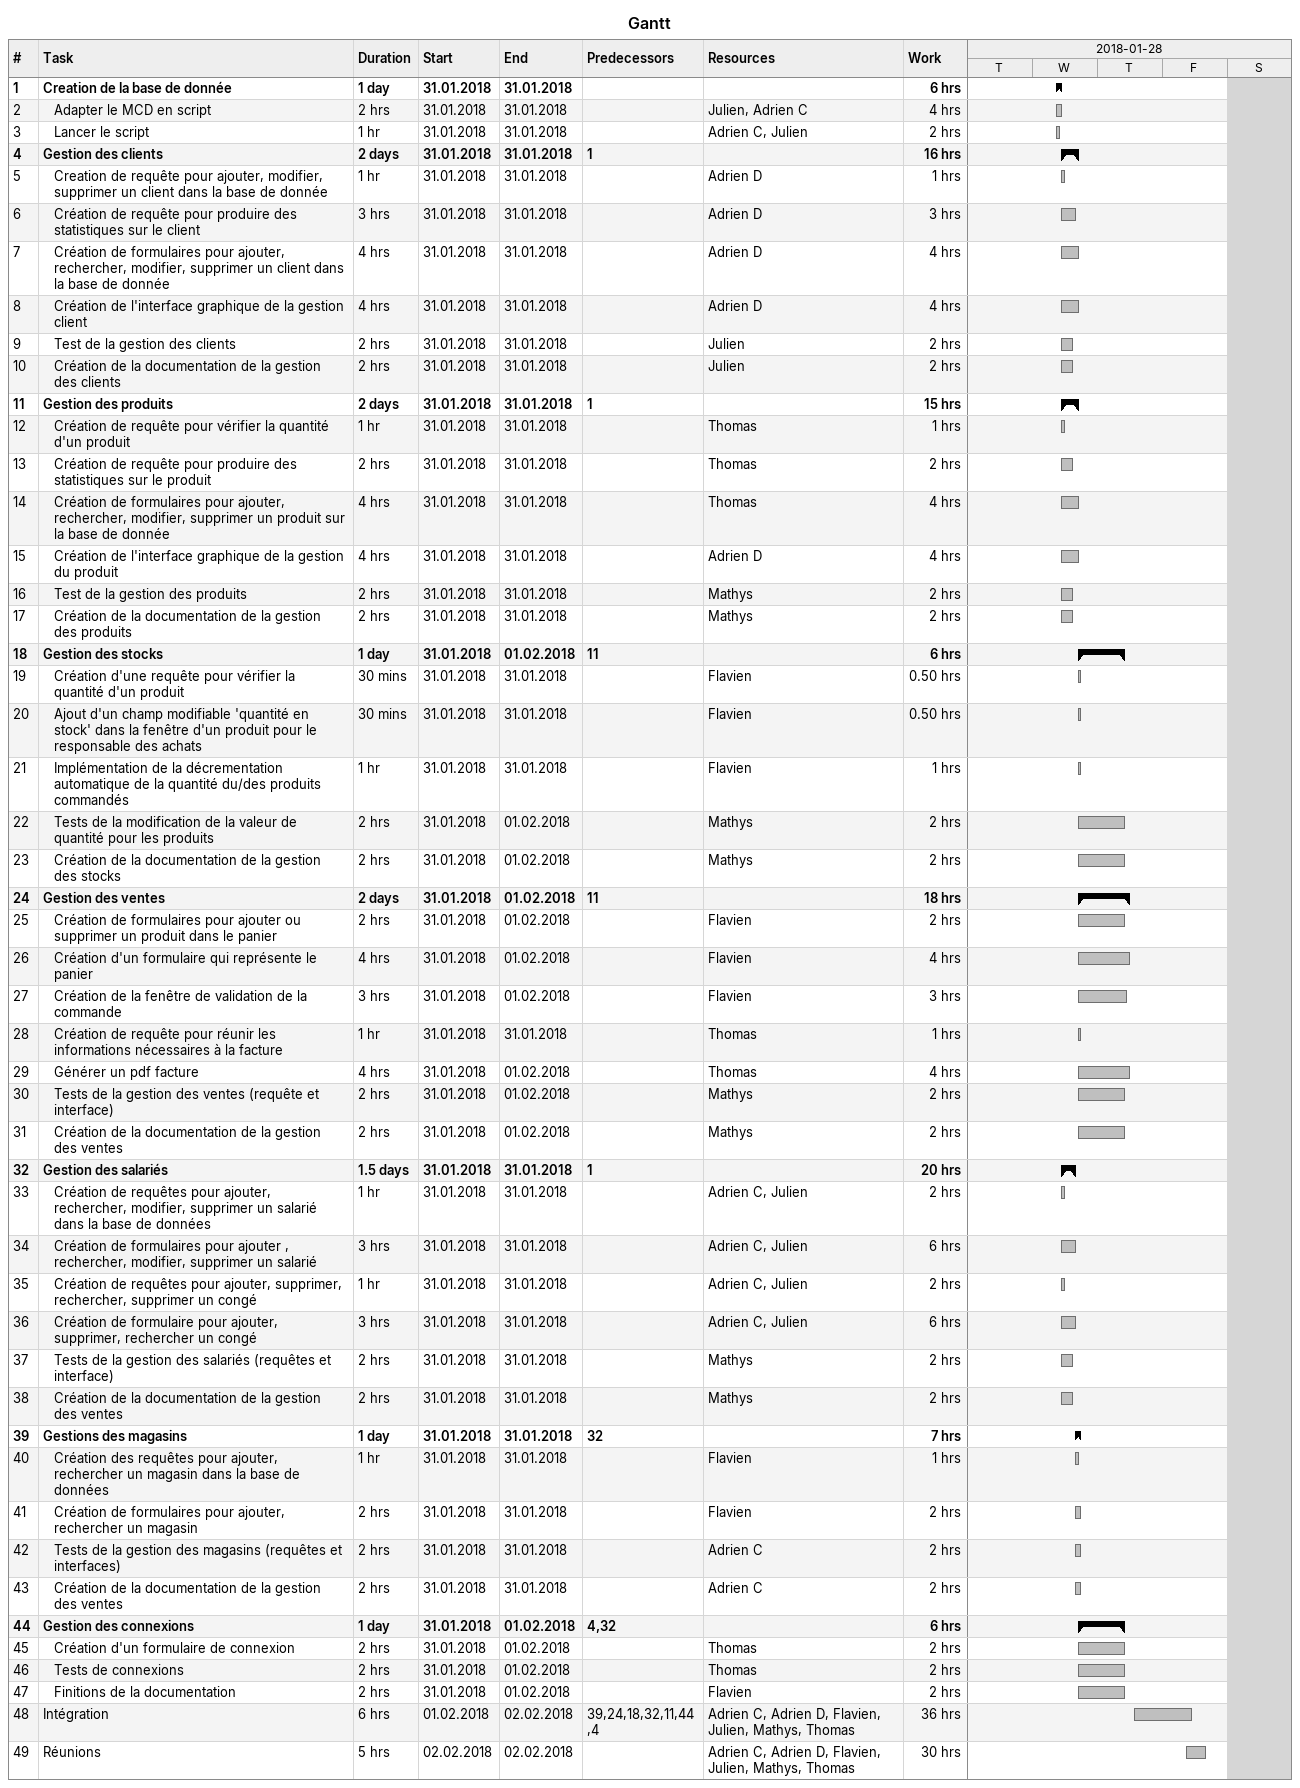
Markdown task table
Gantt

| ID | Level | Task | Duration | Start | Finish | Predecessors | Resources | Work (h) |
|---|---|---|---|---|---|---|---|---|
| 1 | 1 | **Creation de la base de donnée** | 1d | 2018-01-31 | 2018-01-31 |  |  | 6 |
| 2 | 2 | Adapter le MCD en script | 2h | 2018-01-31 | 2018-01-31 |  | Julien, Adrien C | 4 |
| 3 | 2 | Lancer le script | 1h | 2018-01-31 | 2018-01-31 |  | Adrien C, Julien | 2 |
| 4 | 1 | **Gestion des clients** | 2d | 2018-01-31 | 2018-01-31 | 1 |  | 16 |
| 5 | 2 | Creation de requête pour ajouter, modifier, supprimer un client dans la base de donnée | 1h | 2018-01-31 | 2018-01-31 |  | Adrien D | 1 |
| 6 | 2 | Création de requête pour produire des statistiques sur le client | 3h | 2018-01-31 | 2018-01-31 |  | Adrien D | 3 |
| 7 | 2 | Création de formulaires pour ajouter, rechercher, modifier, supprimer un client dans la base de donnée | 4h | 2018-01-31 | 2018-01-31 |  | Adrien D | 4 |
| 8 | 2 | Création de l'interface graphique de la gestion client | 4h | 2018-01-31 | 2018-01-31 |  | Adrien D | 4 |
| 9 | 2 | Test de la gestion des clients | 2h | 2018-01-31 | 2018-01-31 |  | Julien | 2 |
| 10 | 2 | Création de la documentation de la gestion des clients | 2h | 2018-01-31 | 2018-01-31 |  | Julien | 2 |
| 11 | 1 | **Gestion des produits** | 2d | 2018-01-31 | 2018-01-31 | 1 |  | 15 |
| 12 | 2 | Création de requête pour vérifier la quantité d'un produit | 1h | 2018-01-31 | 2018-01-31 |  | Thomas | 1 |
| 13 | 2 | Création de requête pour produire des statistiques sur le produit | 2h | 2018-01-31 | 2018-01-31 |  | Thomas | 2 |
| 14 | 2 | Création de formulaires pour ajouter, rechercher, modifier, supprimer un produit sur la base de donnée | 4h | 2018-01-31 | 2018-01-31 |  | Thomas | 4 |
| 15 | 2 | Création de l'interface graphique de la gestion du produit | 4h | 2018-01-31 | 2018-01-31 |  | Adrien D | 4 |
| 16 | 2 | Test de la gestion des produits | 2h | 2018-01-31 | 2018-01-31 |  | Mathys | 2 |
| 17 | 2 | Création de la documentation de la gestion des produits | 2h | 2018-01-31 | 2018-01-31 |  | Mathys | 2 |
| 18 | 1 | **Gestion des stocks** | 1d | 2018-01-31 | 2018-02-01 | 11 |  | 6 |
| 19 | 2 | Création d'une requête pour vérifier la quantité d'un produit | 30min | 2018-01-31 | 2018-01-31 |  | Flavien | 0.50 |
| 20 | 2 | Ajout d'un champ modifiable 'quantité en stock' dans la fenêtre d'un produit pour le responsable des achats | 30min | 2018-01-31 | 2018-01-31 |  | Flavien | 0.50 |
| 21 | 2 | Implémentation de la décrementation automatique de la quantité du/des produits commandés | 1h | 2018-01-31 | 2018-01-31 |  | Flavien | 1 |
| 22 | 2 | Tests de la modification de la valeur de quantité pour les produits | 2h | 2018-01-31 | 2018-02-01 |  | Mathys | 2 |
| 23 | 2 | Création de la documentation de la gestion des stocks | 2h | 2018-01-31 | 2018-02-01 |  | Mathys | 2 |
| 24 | 1 | **Gestion des ventes** | 2d | 2018-01-31 | 2018-02-01 | 11 |  | 18 |
| 25 | 2 | Création de formulaires pour ajouter ou supprimer un produit dans le panier | 2h | 2018-01-31 | 2018-02-01 |  | Flavien | 2 |
| 26 | 2 | Création d'un formulaire qui représente le panier | 4h | 2018-01-31 | 2018-02-01 |  | Flavien | 4 |
| 27 | 2 | Création de la fenêtre de validation de la commande | 3h | 2018-01-31 | 2018-02-01 |  | Flavien | 3 |
| 28 | 2 | Création de requête pour réunir les informations nécessaires à la facture | 1h | 2018-01-31 | 2018-01-31 |  | Thomas | 1 |
| 29 | 2 | Générer un pdf facture | 4h | 2018-01-31 | 2018-02-01 |  | Thomas | 4 |
| 30 | 2 | Tests de la gestion des ventes (requête et interface) | 2h | 2018-01-31 | 2018-02-01 |  | Mathys | 2 |
| 31 | 2 | Création de la documentation de la gestion des ventes | 2h | 2018-01-31 | 2018-02-01 |  | Mathys | 2 |
| 32 | 1 | **Gestion des salariés** | 1.5d | 2018-01-31 | 2018-01-31 | 1 |  | 20 |
| 33 | 2 | Création de requêtes pour ajouter, rechercher, modifier, supprimer un salarié dans la base de données | 1h | 2018-01-31 | 2018-01-31 |  | Adrien C, Julien | 2 |
| 34 | 2 | Création de formulaires pour ajouter , rechercher, modifier, supprimer un salarié | 3h | 2018-01-31 | 2018-01-31 |  | Adrien C, Julien | 6 |
| 35 | 2 | Création de requêtes pour ajouter, supprimer, rechercher, supprimer un congé | 1h | 2018-01-31 | 2018-01-31 |  | Adrien C, Julien | 2 |
| 36 | 2 | Création de formulaire pour ajouter, supprimer, rechercher un congé | 3h | 2018-01-31 | 2018-01-31 |  | Adrien C, Julien | 6 |
| 37 | 2 | Tests de la gestion des salariés (requêtes et interface) | 2h | 2018-01-31 | 2018-01-31 |  | Mathys | 2 |
| 38 | 2 | Création de la documentation de la gestion des ventes | 2h | 2018-01-31 | 2018-01-31 |  | Mathys | 2 |
| 39 | 1 | **Gestions des magasins** | 1d | 2018-01-31 | 2018-01-31 | 32 |  | 7 |
| 40 | 2 | Création des requêtes pour ajouter, rechercher un magasin dans la base de données | 1h | 2018-01-31 | 2018-01-31 |  | Flavien | 1 |
| 41 | 2 | Création de formulaires pour ajouter, rechercher un magasin | 2h | 2018-01-31 | 2018-01-31 |  | Flavien | 2 |
| 42 | 2 | Tests de la gestion des magasins (requêtes et interfaces) | 2h | 2018-01-31 | 2018-01-31 |  | Adrien C | 2 |
| 43 | 2 | Création de la documentation de la gestion des ventes | 2h | 2018-01-31 | 2018-01-31 |  | Adrien C | 2 |
| 44 | 1 | **Gestion des connexions** | 1d | 2018-01-31 | 2018-02-01 | 4, 32 |  | 6 |
| 45 | 2 | Création d'un formulaire de connexion | 2h | 2018-01-31 | 2018-02-01 |  | Thomas | 2 |
| 46 | 2 | Tests de connexions | 2h | 2018-01-31 | 2018-02-01 |  | Thomas | 2 |
| 47 | 2 | Finitions de la documentation | 2h | 2018-01-31 | 2018-02-01 |  | Flavien | 2 |
| 48 | 1 | Intégration | 6h | 2018-02-01 | 2018-02-02 | 39, 24, 18, 32, 11, 44, 4 | Adrien C, Adrien D, Flavien, Julien, Mathys, Thomas | 36 |
| 49 | 1 | Réunions | 5h | 2018-02-02 | 2018-02-02 |  | Adrien C, Adrien D, Flavien, Julien, Mathys, Thomas | 30 |
